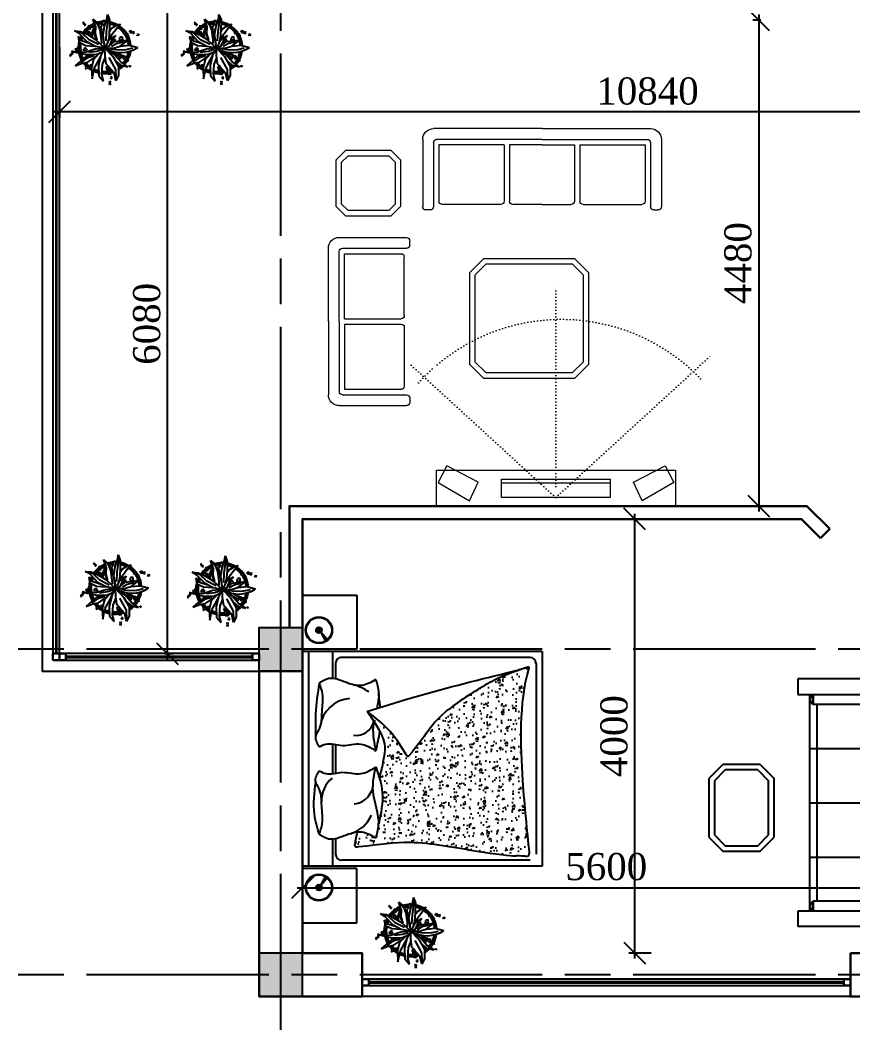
# Model space of a CAD drawing. Header units: inches. Extents: x 2870606 to 3671143, y -733551 to -473558.
# Drawn here: x 3225439 to 3233116, y -521867 to -512623 of the extents above; entities that cross this region are included whole.
import ezdxf

# ---------------------------------------------------------------- set-up
doc = ezdxf.new("R2010")
doc.units = ezdxf.units.IN
doc.header["$MEASUREMENT"] = 0
doc.linetypes.add('ACAD_ISO07W100', pattern=[3, 0, -3])
doc.linetypes.add('ACAD_ISO08W100', pattern=[36, 24, -3, 6, -3])
for name, color, linetype in [('100_FURNITURE', 25, 'Continuous'), ('A_Windows', 160, 'Continuous'), ('Trees', 92, 'Continuous'), ('МЕБЕЛИРОВКА', 7, 'Continuous')]:
    doc.layers.add(name, color=color, linetype=linetype)
doc.layers.add('_0', color=7, linetype='Continuous', lineweight=25)
doc.layers.add('Cashpo', color=25, linetype='Continuous', lineweight=25)
doc.styles.add('J~stule', font='dutch.ttf')
doc.dimstyles.new('J~style', dxfattribs={"dimscale": 100, "dimtxt": 2.5, "dimasz": 2, "dimexe": 0.55, "dimexo": 0.725, "dimtad": 1, "dimdec": 0, "dimdsep": 46, "dimtxsty": 'J~stule', "dimblk": 'OBLIQUE', "dimcen": 2, "dimdle": 0.5, "dimadec": 0, "dimazin": 0, "dimtfac": 1, "dimtdec": 0, "dimtmove": 0, "dimatfit": 3, "dimfxl": 1, "dimarcsym": 0})

# ---------------------------------------------------------------- blocks, each defined once
blk = doc.blocks.new('_Oblique')
at = {"color": 0, "linetype": 'ByBlock', "lineweight": -2}
blk.add_line((-0.5, -0.5), (0.5, 0.5), dxfattribs=at)
blk = doc.blocks.new('*D382')
at = {"color": 0, "lineweight": -2, "transparency": 16777216}
for p, q in [((3231104.4, -521273.1), (3231104.4, -517173.1)), ((3231257.5, -517223.1), (3231049.4, -517223.1)), ((3231257.5, -521223.1), (3231049.4, -521223.1))]:
    blk.add_line(p, q, dxfattribs=at)
at = {"layer": 'Defpoints', "color": 0, "lineweight": 35, "transparency": 16777216}
for p in [(3231104.4, -517223.1), (3231330, -517223.1), (3231330, -521223.1)]:
    blk.add_point(p, dxfattribs=at)
at = {"color": 0, "lineweight": -2, "transparency": 16777216, "xscale": 200, "yscale": 200, "zscale": 200}
for p, rotation in [((3231104.4, -517223.1), 90), ((3231104.4, -521223.1), 270)]:
    blk.add_blockref('_Oblique', p, dxfattribs=dict(at, rotation=rotation))
at = {"color": 0, "transparency": 16777216, "insert": (3230914.4, -519223.1), "char_height": 250, "attachment_point": 5, "rotation": 90, "style": 'J~stule'}
blk.add_mtext('4000', dxfattribs=at)
blk = doc.blocks.new('*D384')
at = {"color": 0, "lineweight": -2, "transparency": 16777216}
for p, q in [((3232268, -512623.1), (3232192.4, -512623.1)), ((3232247.4, -512573.1), (3232247.4, -517153.1)), ((3232268, -517103.1), (3232192.4, -517103.1))]:
    blk.add_line(p, q, dxfattribs=at)
at = {"layer": 'Defpoints', "color": 0, "lineweight": 35, "transparency": 16777216}
for p in [(3232340.5, -512623.1), (3232247.4, -517103.1), (3232340.5, -517103.1)]:
    blk.add_point(p, dxfattribs=at)
at = {"color": 0, "lineweight": -2, "transparency": 16777216, "xscale": 200, "yscale": 200, "zscale": 200}
for p, rotation in [((3232247.4, -512623.1), 90), ((3232247.4, -517103.1), 270)]:
    blk.add_blockref('_Oblique', p, dxfattribs=dict(at, rotation=rotation))
at = {"color": 0, "transparency": 16777216, "insert": (3232057.2, -514863.1), "char_height": 250, "attachment_point": 5, "rotation": 90, "style": 'J~stule'}
blk.add_mtext('4480', dxfattribs=at)
blk = doc.blocks.new('iy6tito6ot76o')
at = {"layer": '100_FURNITURE'}
h = blk.add_hatch(dxfattribs=at)
h.set_pattern_fill('AR-CONC', color=256, angle=180, style=0)
h.set_pattern_definition([(230, (2869573.83, 216895.09), (-182.18467, 15.9391), [19.05, -209.55]), (175, (2869573.83, 216895.1), (35.2428, -191.05664), [15.24, -167.64]), (280.451, (2869558.65, 216896.42), (-146.9425, -175.1167), [16.19, -178.09]), (226.1842, (2869573.83, 216844.3), (-271.079, 42.0423), [28.575, -314.325]), (276.6356, (2869551.24, 216847.8), (-237.4042, -247.4256), [24.285, -267.135]), (171.184, (2869573.83, 216844.3), (-237.4046, -247.4251), [22.86, -251.46]), (201, (2869548.43, 216856.99), (-151.6149, 102.2655), [19.05, -209.55]), (146, (2869548.43, 216857), (-61.802, -184.188), [15.24, -167.64]), (251.4514, (2869535.8, 216865.51), (-213.4165, -81.92286), [16.19, -178.09]), (217.5, (2869573.83, 216895.09), (-3.0886, -84.55504), [0, -165.608, 0, -170.18, 0, -168.275]), (187.5, (2869573.83, 216895.09), (-66.81966, -100.18057), [0, -97.028, 0, -161.798, 0, -64.135]), (147.5, (2869630.474, 216895.09), (-135.590595, 5.72874), [0, -63.5, 0, -198.12, 0, -262.89]), (137.5, (2869655.87, 216895.09), (-148.12918, -25.4265), [0, -82.55, 0, -131.572, 0, -186.69])])
edge = h.paths.add_edge_path()
edge.add_spline(control_points=[(2850367.2, 262864), (2850389.4, 262654.6), (2850440.9, 262169.8), (2850463.6, 261479.6), (2850367.5, 261149.4), (2850389.5, 261156.6), (2850404.1, 261161.5), (2850404.7, 261161.7)], knot_values=[5766.267478, 5766.267478, 5766.267478, 5766.267478, 6326.544882, 7063.125625, 7075.853468, 7104.137891, 7105.215597, 7105.215597, 7105.215597, 7105.215597], degree=3, periodic=0)
edge.add_spline(control_points=[(2850404.7, 261161.7), (2850593, 261224.6), (2850752.5, 261295.9), (2851288, 261646.3), (2851309.4, 261782), (2851491, 261982.6), (2851582.2, 261825.2), (2851682.7, 261708.1), (2851788, 261619.1), (2851869.7, 261557.4), (2851832.7, 261609.1), (2851812.4, 261639), (2851802.7, 261653.8)], knot_values=[7105.215597, 7105.215597, 7105.215597, 7105.215597, 7482.255608, 7822.118426, 8365.070605, 8376.683952, 8384.467459, 8620.875161, 8806.816714, 8824.217175, 8839.174614, 8855.523867, 8855.523867, 8855.523867, 8855.523867], degree=3, periodic=0)
edge.add_arc((2851966.2, 261616.1), 167.9, 526.97885, 526.97996, ccw=False)
edge.add_spline(control_points=[(2851802.7, 261653.8), (2851779, 261690), (2851760.5, 261721.1), (2851746.3, 261748.3)], knot_values=[8855.523867, 8855.523867, 8855.523867, 8855.523867, 8895.532423, 8895.532423, 8895.532423, 8895.532423], degree=3, periodic=0)
edge.add_spline(control_points=[(2851746.3, 261748.3), (2851694.4, 261847.4), (2851703.8, 261964.3), (2851729.9, 262096.9), (2851751.6, 262173.7)], knot_values=[8895.532423, 8895.532423, 8895.532423, 8895.532423, 9041.086843, 9254.378307, 9254.378307, 9254.378307, 9254.378307], degree=3, periodic=0)
edge.add_spline(control_points=[(2851751.6, 262173.7), (2851738.6, 262218.6), (2851707, 262358.1), (2851737.1, 262501.7), (2851757.5, 262598.9)], knot_values=[94.285977, 94.285977, 94.285977, 94.285977, 220.862167, 485.908125, 485.908125, 485.908125, 485.908125], degree=3, periodic=0)
edge.add_spline(control_points=[(2851757.5, 262598.9), (2851757.6, 262603.6), (2851759.9, 262647.6), (2851772.5, 262691.4), (2851783.7, 262730.5)], knot_values=[0, 0, 0, 0, 13.110285, 122.324981, 122.324981, 122.324981, 122.324981], degree=3, periodic=0)
edge.add_spline(control_points=[(2851783.7, 262730.5), (2851825.7, 262706.3), (2851881.3, 262674.3), (2851940.6, 262674.3), (2851955.1, 262675.8)], knot_values=[0, 0, 0, 0, 126.546295, 167.288555, 167.288555, 167.288555, 167.288555], degree=3, periodic=0)
edge.add_spline(control_points=[(2851955.1, 262675.8), (2851965.2, 262710.7), (2851974.6, 262752.8), (2851982.1, 262812.5), (2851747.2, 262790.7), (2851480.4, 262735), (2850869.8, 262853.1), (2850438.8, 262906.9), (2850513.6, 262885.6), (2850371.1, 262898.6), (2850368.3, 262874), (2850367.2, 262864)], knot_values=[3985.05903, 3985.05903, 3985.05903, 3985.05903, 4080.88352, 4095.097586, 4129.948642, 4553.773643, 5047.299708, 5447.379817, 5706.978712, 5742.134282, 5766.267478, 5766.267478, 5766.267478, 5766.267478], degree=3, periodic=0)
for p, q in [((2852460.1, 263509.7), (2851960, 263509.7)), ((2851960, 263509.7), (2851960, 263009.3)), ((2852460.1, 263009.3), (2852460.1, 263509.7)), ((2852225.7, 263094.2), (2852294.2, 263169.5)), ((2852294.2, 263169.5), (2852245.4, 263079.6)), ((2850252.1, 261009.6), (2850252.1, 262989.6)), ((2850252.1, 262989.6), (2852460.1, 262989.6)), ((2851960, 263009.3), (2852460.1, 263009.3)), ((2852184.8, 262741.2), (2852184.8, 262989.6)), ((2852404.7, 261009.6), (2852404.7, 262989.6)), ((2852460.1, 261009.6), (2852460.1, 262989.6)), ((2850362.1, 262934.6), (2852100.3, 262934.6)), ((2850307.1, 261119.6), (2850307.1, 262879.6)), ((2852155.3, 262736.7), (2852155.3, 262879.6)), ((2852155.3, 261867), (2852155.3, 262132.2)), ((2852184.8, 261862.5), (2852184.8, 262136.8)), ((2852155.3, 261119.6), (2852155.3, 261262.6)), ((2852184.8, 261009.6), (2852184.8, 261258.1)), ((2850362.1, 261064.6), (2852100.3, 261064.6)), ((2850252.1, 261009.6), (2852460.1, 261009.6)), ((2851960, 260489.5), (2851960, 260989.9)), ((2851960, 260989.9), (2852460.1, 260989.9)), ((2852460.1, 260989.9), (2852460.1, 260489.5)), ((2852225.7, 260905.1), (2852294.2, 260829.7)), ((2852294.2, 260829.7), (2852245.4, 260919.7)), ((2852460.1, 260489.5), (2851960, 260489.5))]:
    blk.add_line(p, q, dxfattribs=at)
for centre, radius in [((2852308.5, 263185.3), 123.2), ((2852308.5, 263185.3), 117.5), ((2852308.5, 263185.3), 27), ((2852308.5, 263185.3), 21.3), ((2852308.5, 263185.3), 10), ((2852308.5, 260813.9), 123.2), ((2852308.5, 260813.9), 117.5), ((2852308.5, 260813.9), 27), ((2852308.5, 260813.9), 21.3), ((2852308.5, 260813.9), 10)]:
    blk.add_circle(centre, radius, dxfattribs=at)
for centre, radius, start, end in [((2852100.3, 262879.6), 55, 0, 90), ((2852103.3, 262398.3), 303.3, 106.10155, 156.90491), ((2852003.2, 262220.7), 195.6, 95.30374, 182.10826), ((2852009.3, 262387.1), 275.3, 310.1552, 1.89049), ((2851966.2, 261616.1), 167.9, 82.30633, 166.97918), ((2852005.4, 261736.6), 293.4, 274.16106, 352.34383), ((2852098.9, 261736.2), 432.5, 234.77821, 256.11832), ((2850362.1, 261119.6), 55, 180, 270), ((2852100.3, 261119.6), 55, 270, 0)]:
    blk.add_arc(centre, radius, start, end, dxfattribs=at)
for points, knots in [([(2851955.1, 262675.8), (2851965.2, 262710.7), (2851974.6, 262752.8), (2851982.1, 262812.5), (2851747.2, 262790.7), (2851480.4, 262735), (2850869.8, 262853.1), (2850438.8, 262906.9), (2850513.6, 262885.6), (2850371.1, 262898.6), (2850368.3, 262874), (2850367.2, 262864)], [3985.05903, 3985.05903, 3985.05903, 3985.05903, 4080.88352, 4095.097586, 4129.948642, 4553.773643, 5047.299708, 5447.379817, 5706.978712, 5742.134282, 5766.267478, 5766.267478, 5766.267478, 5766.267478]), ([(2850367.2, 262864), (2850389.4, 262654.6), (2850440.9, 262169.8), (2850463.6, 261479.6), (2850367.5, 261149.4), (2850586.3, 261221.6), (2850752, 261295.6), (2851288, 261646.3), (2851309.4, 261782), (2851491, 261982.6), (2851582.2, 261825.2), (2851682.7, 261708.1), (2851788, 261619.1), (2851869.7, 261557.4), (2851691.7, 261806.2), (2851699.7, 261943.5), (2851729.9, 262096.9), (2851751.6, 262173.7)], [5766.267478, 5766.267478, 5766.267478, 5766.267478, 6326.544882, 7063.125625, 7075.853468, 7104.137891, 7482.255608, 7822.118426, 8365.070605, 8376.683952, 8384.467459, 8620.875161, 8806.816714, 8824.217175, 8839.174614, 9041.086843, 9254.378307, 9254.378307, 9254.378307, 9254.378307]), ([(2851802.7, 261653.8), (2851805.7, 261670.6), (2851818.1, 261761.1), (2851799.1, 261851.8), (2851783.7, 261925.7)], [355.798164, 355.798164, 355.798164, 355.798164, 402.016842, 604.685285, 604.685285, 604.685285, 604.685285]), ([(2851783.7, 261268.8), (2851772.5, 261307.9), (2851747.1, 261396.1), (2851763.8, 261485.2), (2851775.5, 261535)], [0, 0, 0, 0, 109.214696, 246.634525, 246.634525, 246.634525, 246.634525])]:
    blk.add_open_spline(points, degree=3, knots=knots, dxfattribs=at)
for points in [[(2851783.7, 262730.5), (2851758.2, 262613), (2851809.2, 262295), (2851783.7, 262073.6)], [(2851783.7, 262730.5), (2851911.9, 262676.2), (2852054.8, 262701.9), (2852220.5, 262739), (2852306.4, 262696.2)], [(2852306.4, 262696.2), (2852277.7, 262599.1), (2852283, 262433.9), (2852306.4, 262275.1), (2852338.8, 262206.9), (2852306.4, 262109.1)], [(2852306.4, 262696.2), (2852349.4, 262508.8), (2852338, 262210.7)], [(2851783.7, 262073.6), (2851724.6, 262309.2), (2851757.5, 262598.9)], [(2852306.4, 262109.1), (2852243.8, 262135.8), (2852092.5, 262123.9), (2851923.3, 262135.8), (2851783.7, 262073.6)], [(2852306.4, 261890.1), (2852243.8, 261863.4), (2852092.5, 261875.3), (2851923.3, 261863.4), (2851783.7, 261925.7)], [(2852306.4, 261303.1), (2852277.7, 261400.1), (2852283, 261565.3), (2852306.4, 261724.1), (2852338.8, 261792.3), (2852306.4, 261890.1)], [(2852306.4, 261303.1), (2852339.4, 261585.8), (2852339.7, 261806.8)], [(2851866.6, 261563), (2851468.8, 261440.2), (2850580, 261206.6), (2850378.6, 261155)], [(2851783.7, 261268.8), (2851911.9, 261323), (2852054.8, 261297.3), (2852220.5, 261260.2), (2852306.4, 261303.1)]]:
    blk.add_spline(points, degree=3, dxfattribs=at)
for points in [[(2851783.7, 261925.7), (2851769.1, 261866.7), (2851754.6, 261807.7), (2851746.3, 261748.3)], [(2851743.8, 261525.2), (2851747.4, 261482), (2851752.5, 261438.7), (2851757.7, 261395.4)]]:
    blk.add_open_spline(points, degree=3, dxfattribs=at)
blk = doc.blocks.new('TJT6YIOK56IKJ6')
for p, q in [((2821864.4, 172822.9), (2821722.8, 172822.9)), ((2821722.8, 171936.4), (2821722.8, 172822.9)), ((2821864.4, 172100.5), (2821864.4, 172822.9)), ((2823864.1, 172822.9), (2823864.1, 172100.5)), ((2824005.7, 172822.9), (2823864.1, 172822.9)), ((2824005.7, 171936.4), (2824005.7, 172822.9)), ((2822837.5, 172716.3), (2821864.4, 172716.3)), ((2821957.7, 172682.9), (2821864.4, 172682.9)), ((2821864.4, 172682.9), (2821957.7, 172682.9)), ((2821957.7, 172240.5), (2821957.7, 172682.9)), ((2822364.2, 172716.3), (2822364.2, 172100.5)), ((2823864.1, 172716.3), (2822837.5, 172716.3)), ((2822864.2, 172716.3), (2822864.2, 172100.5)), ((2823364.2, 172716.3), (2823364.2, 172100.5)), ((2823864.1, 172682.9), (2823770.8, 172682.9)), ((2823770.8, 172682.9), (2823864.1, 172682.9)), ((2823770.8, 172240.5), (2823770.8, 172682.9)), ((2823864.1, 172716.3), (2823864.1, 172147.2)), ((2821957.7, 172644.9), (2823770.8, 172644.9)), ((2821864.4, 172240.5), (2821957.7, 172240.5)), ((2823864.1, 172240.5), (2823770.8, 172240.5)), ((2821864.4, 172147.2), (2823864.1, 172147.2)), ((2821864.4, 172147.2), (2823864.1, 172147.2)), ((2823864.1, 172100.5), (2821864.4, 172100.5)), ((2821722.8, 171936.4), (2824005.7, 171936.4))]:
    blk.add_line(p, q)
for centre, start, end in [((2821911, 172651.7), 33.82224, 146.17776), ((2823817.5, 172651.7), 33.82224, 146.17776), ((2821911, 172271.8), 213.82224, 326.17776), ((2823817.5, 172271.8), 213.82224, 326.17776)]:
    blk.add_arc(centre, 56.2, start, end)
blk = doc.blocks.new('RIK6IR')
at = {"layer": '100_FURNITURE'}
for p, q in [((2806978, 163564.3), (2806848.7, 163435.1)), ((2807519.4, 163564.3), (2806978, 163564.3)), ((2807648.7, 163435.1), (2807519.4, 163564.3)), ((2806848.7, 163435.1), (2806848.7, 163093.6)), ((2806998.7, 163514.3), (2806898.7, 163414.3)), ((2807498.7, 163514.3), (2806998.7, 163514.3)), ((2807598.7, 163414.3), (2807498.7, 163514.3)), ((2807648.7, 163093.6), (2807648.7, 163435.1)), ((2806898.7, 163414.3), (2806898.7, 163114.3)), ((2807598.7, 163114.3), (2807598.7, 163414.3)), ((2806848.7, 163093.6), (2806978, 162964.3)), ((2806898.7, 163114.3), (2806998.7, 163014.3)), ((2807598.7, 163114.3), (2807498.7, 163014.3)), ((2807648.7, 163093.6), (2807519.4, 162964.3)), ((2806998.7, 163014.3), (2807498.7, 163014.3)), ((2806978, 162964.3), (2807519.4, 162964.3))]:
    blk.add_line(p, q, dxfattribs=at)
blk = doc.blocks.new('FSDFTV')
at = {"color": 33, "linetype": 'ACAD_ISO07W100', "lineweight": 13, "ltscale": 10}
for p, q in [((1.6, 179.4), (1.6, 2037.1)), ((1.6, 79.4), (-1439.6, 1399.3)), ((1.6, 79.4), (1375.6, 1337.7))]:
    blk.add_line(p, q, dxfattribs=at)
at = {"color": 33, "linetype": 'ByBlock', "lineweight": 13}
for points in [[(-1085.6, 218.9), (-795.9, 47.8), (-716, 221.1), (-1005.7, 372.1)], [(1085.6, 218.9), (795.9, 47.8), (716, 221.1), (1005.7, 372.1)], [(-1101.5, 0), (1101.5, 0), (1101.5, 331.1), (-1101.5, 331.1)], [(-499.9, 79.4), (503.1, 79.4), (503.1, 246.9), (-499.9, 246.9)], [(-499.9, 210.5), (503.1, 210.5), (503.1, 246.9), (-499.9, 246.9)]]:
    blk.add_lwpolyline(points, close=True, dxfattribs=at)
at = {"color": 33, "linetype": 'ACAD_ISO07W100', "lineweight": 13, "ltscale": 10}
blk.add_arc((-50.8, -53.7), 1775.8, 42.07482, 137.92518, dxfattribs=at)
blk = doc.blocks.new('ydyyd')
at = {"layer": 'МЕБЕЛИРОВКА', "lineweight": 13}
for p, q in [((730582.4, 154995), (730582.4, 155035)), ((731232.4, 155065), (730612.4, 155065)), ((731202.4, 154965), (730612.4, 154965)), ((731232.4, 153965), (731232.4, 154935)), ((731332.4, 153965), (731332.4, 154965)), ((730632.4, 154345), (730632.4, 154885)), ((731182.4, 154915), (730662.4, 154915)), ((731182.4, 154315), (731182.4, 154915)), ((729032.4, 154266.6), (729161.7, 154395.9)), ((729161.7, 154395.9), (730003.1, 154395.9)), ((730003.1, 154395.9), (730132.4, 154266.6)), ((729082.4, 154245.9), (729182.4, 154345.9)), ((729182.4, 154345.9), (729982.4, 154345.9)), ((729982.4, 154345.9), (730082.4, 154245.9)), ((731182.4, 154315), (730662.4, 154315)), ((729032.4, 153425.2), (729032.4, 154266.6)), ((729082.4, 153445.9), (729082.4, 154245.9)), ((730082.4, 154245.9), (730082.4, 153445.9)), ((730132.4, 154266.6), (730132.4, 153425.2)), ((730632.4, 153965), (730632.4, 154235)), ((731182.4, 154265), (730662.4, 154265)), ((731182.4, 153965), (731182.4, 154265)), ((730632.4, 153965), (730632.4, 153695)), ((731182.4, 153965), (731182.4, 153665)), ((731232.4, 153965), (731232.4, 152995)), ((731332.4, 153965), (731332.4, 152965)), ((731182.4, 153665), (730662.4, 153665)), ((730632.4, 153585), (730632.4, 153045)), ((731182.4, 153615), (730662.4, 153615)), ((731182.4, 153615), (731182.4, 153015)), ((729182.4, 153345.9), (729082.4, 153445.9)), ((729982.4, 153345.9), (730082.4, 153445.9)), ((729161.7, 153295.9), (729032.4, 153425.2)), ((730003.1, 153295.9), (730132.4, 153425.2)), ((730003.1, 153295.9), (729161.7, 153295.9)), ((729982.4, 153345.9), (729182.4, 153345.9)), ((731182.4, 153015), (730662.4, 153015)), ((730582.4, 152935), (730582.4, 152895)), ((731202.4, 152965), (730612.4, 152965)), ((731232.4, 152865), (730612.4, 152865)), ((728778.9, 152095.9), (728778.9, 152715.9)), ((728848.9, 152745.9), (728808.9, 152745.9)), ((728878.9, 152125.9), (728878.9, 152715.9)), ((730228.9, 152125.9), (730228.9, 152715.9)), ((730258.9, 152745.9), (730298.9, 152745.9)), ((730328.9, 152095.9), (730328.9, 152715.9)), ((728928.9, 152145.9), (728928.9, 152665.9)), ((729498.9, 152695.9), (728958.9, 152695.9)), ((729528.9, 152145.9), (729528.9, 152665.9)), ((729578.9, 152145.9), (729578.9, 152665.9)), ((729608.9, 152695.9), (730148.9, 152695.9)), ((730178.9, 152145.9), (730178.9, 152665.9)), ((730618.2, 152665), (730528.9, 152575.7)), ((730638.9, 152615), (730578.9, 152555)), ((730618.2, 152665), (731039.6, 152665)), ((730638.9, 152615), (731018.9, 152615)), ((731018.9, 152615), (731078.9, 152555)), ((731039.6, 152665), (731128.9, 152575.7)), ((730528.9, 152154.3), (730528.9, 152575.7)), ((730578.9, 152175), (730578.9, 152555)), ((731078.9, 152555), (731078.9, 152175)), ((731128.9, 152575.7), (731128.9, 152154.3)), ((730528.9, 152154.3), (730618.2, 152065)), ((730578.9, 152175), (730638.9, 152115)), ((731018.9, 152115), (731078.9, 152175)), ((731039.6, 152065), (731128.9, 152154.3)), ((729553.9, 152095.9), (728908.9, 152095.9)), ((729528.9, 152145.9), (728928.9, 152145.9)), ((729553.9, 152095.9), (730198.9, 152095.9)), ((729578.9, 152145.9), (730178.9, 152145.9)), ((731039.6, 152065), (730618.2, 152065)), ((731018.9, 152115), (730638.9, 152115)), ((729553.9, 151995.9), (728878.9, 151995.9)), ((729553.9, 151995.9), (730228.9, 151995.9))]:
    blk.add_line(p, q, dxfattribs=at)
for centre, radius, start, end in [((730612.4, 155035), 30, 90, 180), ((731232.4, 154965), 100, 0, 90), ((730612.4, 154995), 30, 180, 270), ((731202.4, 154935), 30, 0, 90), ((730662.4, 154885), 30, 90, 180), ((730662.4, 154345), 30, 180, 270), ((730662.4, 154235), 30, 90, 180), ((730662.4, 153695), 30, 180, 270), ((730662.4, 153585), 30, 90, 180), ((730662.4, 153045), 30, 180, 270), ((731202.4, 152995), 30, 270, 0), ((730612.4, 152935), 30, 90, 180), ((730612.4, 152895), 30, 180, 270), ((731232.4, 152965), 100, 270, 0), ((728808.9, 152715.9), 30, 90, 180), ((728848.9, 152715.9), 30, 0, 90), ((730258.9, 152715.9), 30, 90, 180), ((730298.9, 152715.9), 30, 0, 90), ((728958.9, 152665.9), 30, 90, 180), ((729498.9, 152665.9), 30, 0, 90), ((729608.9, 152665.9), 30, 90, 180), ((730148.9, 152665.9), 30, 0, 90), ((728878.9, 152095.9), 100, 180, 270), ((728908.9, 152125.9), 30, 180, 270), ((730198.9, 152125.9), 30, 270, 0), ((730228.9, 152095.9), 100, 270, 0)]:
    blk.add_arc(centre, radius, start, end, dxfattribs=at)
blk = doc.blocks.new('cvetok')
at = {"layer": 'Cashpo', "lineweight": 30, "ltscale": 0.1}
for centre, major_axis, start_param, end_param in [((94658.2, 171878), (169.7, -169.7), 2.400873, 2.651128), ((94658.2, 171878), (169.7, -169.7), 3.024703, 3.316562), ((94658.2, 171878), (-158, -158), 4.624923, 4.873501), ((94658.2, 171878), (169.7, -169.7), 2.755823, 2.987251), ((94658.2, 171878), (-158, -158), 4.327905, 4.569763), ((94658.2, 171878), (-158, -158), 4.034231, 4.174743), ((94658.2, 171878), (-158, -158), 3.449429, 3.724418), ((94658.2, 171878), (-169.7, -169.7), 3.409984, 3.737026), ((94658.2, 171878), (-158, -158), 3.03563, 3.35015), ((94658.2, 171878), (-169.7, -169.7), 3.019498, 3.341375), ((94658.2, 171878), (169.7, -169.7), 3.458664, 3.61719), ((94658.2, 171878), (158, -158), 3.482746, 3.649771), ((94658.2, 171878), (-158, -158), 2.449339, 2.938254), ((94658.2, 171878), (-169.7, -169.7), 2.966211, 2.998209), ((94658.2, 171878), (-169.7, -169.7), 2.892081, 2.958014), ((94658.2, 171878), (-169.7, -169.7), 2.431898, 2.830481), ((94658.2, 171878), (169.7, -169.7), 3.717694, 3.950919), ((94658.2, 171878), (169.7, -169.7), 4.008914, 4.104644), ((94658.8, 171883.4), (158, -158), 3.767296, 4.146619), ((94658.2, 171878), (169.7, -169.7), 0.291978, 0.654909), ((94658.2, 171878), (169.7, -169.7), 4.142062, 4.429809), ((94658.2, 171878), (-158, -158), 5.746791, 5.985086), ((94658.2, 171878), (158, -158), 0.066528, 0.61373), ((94658.2, 171878), (169.7, -169.7), 4.559068, 4.718123), ((94658.2, 171878), (-158, -158), 6.166573, 6.379453), ((94658.2, 171878), (169.7, -169.7), 4.823255, 4.978325), ((94658.2, 171878), (169.7, -169.7), -1.220089, -1.010216), ((94658.2, 171878), (158, -158), -1.237744, -1.029908), ((94658.2, 171878), (158, -158), -0.889995, -0.67916), ((94658.2, 171878), (158, -158), -0.609448, -0.475122), ((94658.2, 171878), (-158, -158), 1.402226, 1.533974), ((94658.2, 171878), (-169.7, -169.7), 1.354065, 1.580489), ((94658.2, 171878), (169.7, -169.7), 0.075749, 0.183167), ((94658.2, 171878), (169.7, -169.7), -0.886086, -0.617507), ((94658.2, 171878), (169.7, -169.7), -0.592307, -0.44413)]:
    blk.add_ellipse(centre, major_axis=major_axis, ratio=1, start_param=start_param, end_param=end_param, dxfattribs=at)
at = {"layer": 'Trees', "ltscale": 10}
for p, q in [((94576.6, 172067.8), (94550.9, 172140.3)), ((94550.9, 172140.3), (94595.9, 172088.3)), ((94550.9, 172140.3), (94605.4, 172092.8)), ((94652.2, 172132.1), (94645.9, 172113.2)), ((94656.1, 172113.7), (94652.2, 172132.1)), ((94657.1, 172074.1), (94682.8, 172148.2)), ((94682.8, 172148.2), (94684.4, 172182.8)), ((94684.4, 172182.8), (94703.7, 172132.4)), ((94687.7, 172110.4), (94692.5, 172145)), ((94703.7, 172132.4), (94702.1, 172039.5)), ((94380.3, 172031.6), (94436.6, 172026.9)), ((94422.2, 172009.5), (94380.3, 172031.6)), ((94436.6, 172026.9), (94502.6, 171996.9)), ((94457.1, 172108.4), (94460.5, 172102.3)), ((94462.8, 172105), (94457.1, 172108.4)), ((94460.5, 172102.3), (94457.1, 172100.2)), ((94457.1, 172100.2), (94461.2, 172100)), ((94461.2, 172100), (94459.1, 172095.8)), ((94459.1, 172095.8), (94467.7, 172097)), ((94464.4, 172108), (94462.8, 172105)), ((94465.2, 172104.6), (94464.4, 172108)), ((94469.1, 172107.4), (94465.2, 172104.6)), ((94468.4, 172098.1), (94469.1, 172107.4)), ((94470.5, 172095.2), (94474, 172089.1)), ((94476.3, 172091.8), (94470.5, 172095.2)), ((94474, 172089.1), (94470.6, 172087)), ((94470.6, 172087), (94474.7, 172086.8)), ((94474.7, 172086.8), (94472.6, 172082.6)), ((94472.6, 172082.6), (94481.2, 172083.8)), ((94477.9, 172094.8), (94476.3, 172091.8)), ((94478.6, 172091.4), (94477.9, 172094.8)), ((94482.5, 172094.2), (94478.6, 172091.4)), ((94481.9, 172084.9), (94482.5, 172094.2)), ((94503.6, 172073.8), (94509.6, 172073.6)), ((94510.8, 172064.5), (94503.6, 172073.8)), ((94508.1, 172077.6), (94511.8, 172075.7)), ((94509.6, 172073.6), (94508.1, 172077.6)), ((94508.9, 172020.7), (94510.5, 172027.2)), ((94510.2, 172057.4), (94515.3, 172047.8)), ((94516.1, 172056.7), (94510.2, 172057.4)), ((94510.5, 172027.2), (94512.9, 172020.8)), ((94511.8, 172075.7), (94515.4, 172083.2)), ((94522.1, 172068.7), (94512.4, 172063.8)), ((94512.9, 172020.8), (94518.4, 172026.3)), ((94514.5, 172061.6), (94516.1, 172056.7)), ((94518.4, 172058.5), (94514.5, 172061.6)), ((94515.4, 172083.2), (94516.1, 172074.4)), ((94516.1, 172074.4), (94521.1, 172074.6)), ((94521.1, 172074.6), (94517, 172071.6)), ((94517, 172071.6), (94522.1, 172068.7)), ((94517, 172047.4), (94528.2, 172050.8)), ((94524.1, 172065.3), (94518.4, 172058.5)), ((94518.4, 172026.3), (94521.1, 172012.1)), ((94522.7, 172057.1), (94524.1, 172065.3)), ((94526.8, 172056.5), (94522.7, 172057.1)), ((94523.2, 172054.1), (94526.8, 172056.5)), ((94528.2, 172050.8), (94523.2, 172054.1)), ((94563.8, 172082.1), (94541.6, 172009.7)), ((94561.7, 172007.6), (94563.8, 172082.1)), ((94573.4, 172006.4), (94576.6, 172067.8)), ((94595.9, 172088.3), (94615.2, 172039.5)), ((94614.5, 172089.4), (94596.9, 172096)), ((94596.9, 172096), (94609.6, 172080.6)), ((94609.6, 172080.6), (94601.1, 172073.2)), ((94601.1, 172073.2), (94612.6, 172074.7)), ((94612.6, 172074.7), (94608.7, 172062)), ((94608.7, 172062), (94632.1, 172069.4)), ((94617.5, 172098.4), (94614.5, 172089.4)), ((94615.2, 172039.5), (94626.5, 171949.7)), ((94621.3, 172089.4), (94617.5, 172098.4)), ((94619.3, 172065.3), (94632.9, 172033.2)), ((94630.7, 172099.1), (94621.3, 172089.4)), ((94642.5, 172107.5), (94629.7, 172104)), ((94629.7, 172104), (94648.4, 172088.1)), ((94633.5, 172072.9), (94630.7, 172099.1)), ((94632.9, 172033.2), (94655.6, 171909.8)), ((94635.2, 172116.4), (94642.5, 172107.5)), ((94645.9, 172113.2), (94635.2, 172116.4)), ((94644.2, 171992.2), (94657.1, 172074.1)), ((94652.1, 172088.8), (94666, 172099.7)), ((94665.2, 172115.9), (94656.1, 172113.7)), ((94659.6, 172107.9), (94665.2, 172115.9)), ((94668.2, 172106.1), (94659.6, 172107.9)), ((94676.4, 172023.7), (94687.7, 172110.4)), ((94702.1, 172039.5), (94695.7, 171960.7)), ((94698.9, 172022.1), (94723.1, 172055.2)), ((94723.1, 172055.2), (94777.8, 172086.7)), ((94772.9, 172056.8), (94723.1, 171990.6)), ((94803.5, 172093), (94772.9, 172056.8)), ((94777.8, 172086.7), (94803.5, 172093)), ((94842.9, 172019.8), (94851.5, 172031.4)), ((94851.5, 172031.4), (94849.8, 172016.2)), ((94886.7, 172032), (94888.8, 172018)), ((94893.6, 172028.7), (94886.7, 172032)), ((94893.7, 172035.3), (94893.6, 172028.7)), ((94897.2, 172029.9), (94893.7, 172035.3)), ((94907.1, 172035.7), (94897.2, 172029.9)), ((94901.8, 172026.3), (94907.1, 172035.7)), ((94906.6, 172023.8), (94901.8, 172026.3)), ((94917.4, 172025.4), (94921.2, 172021.4)), ((94917.6, 172019.7), (94917.4, 172025.4)), ((94921.2, 172021.4), (94928.8, 172029.1)), ((94928.8, 172029.1), (94925.9, 172018)), ((94414.1, 171978), (94423.8, 171926)), ((94435, 171941.8), (94414.1, 171978)), ((94454.3, 172008), (94422.2, 172022.1)), ((94499.4, 171927.6), (94422.2, 172009.5)), ((94529.3, 171911.7), (94435, 171941.8)), ((94515.5, 171949.7), (94454.3, 172008)), ((94497.4, 172023.1), (94508.9, 172020.7)), ((94505.7, 172015.7), (94497.4, 172023.1)), ((94501.9, 172011.6), (94505.7, 172015.7)), ((94507.6, 172012.1), (94501.9, 172011.6)), ((94502.6, 171996.9), (94575, 171952.8)), ((94505.1, 172004.5), (94507.6, 172012.1)), ((94519.6, 172010.3), (94505.1, 172004.5)), ((94602.4, 171905.5), (94515.5, 171949.7)), ((94518.2, 172006.2), (94529.8, 172003.9)), ((94526.5, 171998.8), (94518.2, 172006.2)), ((94522.7, 171994.8), (94526.5, 171998.8)), ((94528.4, 171995.3), (94522.7, 171994.8)), ((94526, 171987.7), (94528.4, 171995.3)), ((94540.5, 171993.5), (94526, 171987.7)), ((94529.8, 172003.9), (94531.3, 172010.3)), ((94531.3, 172010.3), (94533.7, 172004)), ((94533.7, 172004), (94539.3, 172009.5)), ((94539.3, 172009.5), (94541.9, 171995.2)), ((94541.6, 172009.7), (94544.8, 171976.5)), ((94587.1, 171955.6), (94561.7, 172007.6)), ((94589.5, 171946.5), (94573.4, 172006.4)), ((94575, 171952.8), (94660.8, 171872.8)), ((94626.5, 171949.7), (94628.1, 171913.4)), ((94660.8, 171872.8), (94644.2, 171992.2)), ((94671.6, 171938.6), (94676.4, 172023.7)), ((94695.7, 171960.7), (94682.8, 171915)), ((94723.1, 171990.6), (94687.7, 171932.1)), ((94694.9, 171947.1), (94706.5, 171952.7)), ((94722.4, 171939.3), (94698.1, 171886.5)), ((94706.5, 171952.7), (94761.5, 171989)), ((94761.5, 171989), (94722.4, 171939.3)), ((94731.1, 171945.5), (94728.6, 171919.2)), ((94757.5, 171951.2), (94733.1, 171948.6)), ((94750.4, 171932.3), (94871.1, 171946.5)), ((94751.2, 171939.6), (94757.5, 171951.2)), ((94762.7, 171938.7), (94751.2, 171939.6)), ((94753, 171933.1), (94762.7, 171938.7)), ((94754, 171931.3), (94753, 171933.1)), ((94796.5, 171971), (94794.1, 171944.7)), ((94794.1, 171944.7), (94805.2, 171952.4)), ((94871.1, 171946.5), (94798.4, 171890.3)), ((94823, 171976.7), (94798.6, 171974.1)), ((94805.2, 171952.4), (94807.1, 171942.8)), ((94807.1, 171942.8), (94811.8, 171951)), ((94811.8, 171951), (94827.8, 171941.1)), ((94816.7, 171965.1), (94823, 171976.7)), ((94828.2, 171964.2), (94816.7, 171965.1)), ((94818.5, 171958.7), (94828.2, 171964.2)), ((94827.8, 171941.1), (94818.5, 171958.7)), ((94828.4, 172019.2), (94838.5, 172016.9)), ((94837.7, 172001.1), (94828.4, 172019.2)), ((94837.2, 172024.3), (94842.9, 172019.8)), ((94838.5, 172016.9), (94837.2, 172024.3)), ((94858.2, 172004.6), (94840, 171999.5)), ((94849.8, 172016.2), (94858.3, 172015)), ((94858.3, 172015), (94850.4, 172011.1)), ((94850.4, 172011.1), (94858.2, 172004.6)), ((94858.6, 171996), (94862.1, 171981.1)), ((94872, 172004), (94859.2, 171998.1)), ((94862.1, 171981.1), (94866.8, 171987.4)), ((94866.8, 171987.4), (94869.6, 171982.5)), ((94869.6, 171982.5), (94870.7, 171987.8)), ((94870.7, 171996.4), (94872, 172004)), ((94877.2, 171998.1), (94870.7, 171996.4)), ((94870.7, 171987.8), (94881.2, 171985.4)), ((94872.9, 171993.2), (94877.2, 171998.1)), ((94881.2, 171985.4), (94872.9, 171993.2)), ((94890.7, 172016.9), (94905.9, 172016.2)), ((94901.2, 172022.4), (94906.6, 172023.8)), ((94905.9, 172016.2), (94901.2, 172022.4)), ((94910.4, 172022.5), (94917.6, 172019.7)), ((94915.3, 172008.1), (94910.4, 172022.5)), ((94930.9, 172008.5), (94916.9, 172006.7)), ((94932.1, 172016.2), (94925.8, 172014.2)), ((94925.8, 172014.2), (94930.9, 172008.5)), ((94925.9, 172018), (94932.1, 172016.2)), ((94962.8, 171985.5), (94957.5, 171995.6)), ((94958.2, 171997.2), (94967.6, 172004.9)), ((94965.6, 171990.9), (94962.8, 171985.5)), ((94968.9, 171986.8), (94965.6, 171990.9)), ((94967.6, 172004.9), (94967.6, 171998.6)), ((94967.6, 171998.6), (94971.7, 172000.3)), ((94977.7, 171992.9), (94968.6, 171991.9)), ((94968.6, 171991.9), (94968.9, 171986.8)), ((94971.7, 172000.3), (94969.8, 171996.4)), ((94969.8, 171996.4), (94977.7, 171992.9)), ((94353.6, 171843.5), (94359.9, 171837.4)), ((94361.7, 171841.5), (94353.6, 171843.5)), ((94362.6, 171845.6), (94361.7, 171841.5)), ((94364.7, 171841.9), (94362.6, 171845.6)), ((94368.3, 171846.6), (94364.7, 171841.9)), ((94370.9, 171835.2), (94368.3, 171846.6)), ((94383.6, 171864.1), (94390, 171858)), ((94391.7, 171862.1), (94383.6, 171864.1)), ((94390, 171858), (94386.6, 171854.3)), ((94386.6, 171854.3), (94391.6, 171855.5)), ((94391.6, 171855.5), (94390.6, 171849.7)), ((94390.6, 171849.7), (94400.5, 171854.1)), ((94392.6, 171866.2), (94391.7, 171862.1)), ((94394.7, 171862.4), (94392.6, 171866.2)), ((94398.4, 171867.2), (94394.7, 171862.4)), ((94400.9, 171855.7), (94398.4, 171867.2)), ((94399.9, 171843.9), (94404.8, 171845.4)), ((94404.7, 171842.4), (94399.9, 171843.9)), ((94400.9, 171849.8), (94411.7, 171851.1)), ((94404.8, 171845.4), (94400.9, 171849.8)), ((94402.4, 171833.9), (94404.7, 171842.4)), ((94403.4, 171876.1), (94410.6, 171866.8)), ((94413.7, 171871.9), (94403.4, 171876.1)), ((94410.6, 171866.8), (94405.5, 171862.5)), ((94405.5, 171862.5), (94412.3, 171863.2)), ((94412.3, 171863.2), (94409.8, 171855.7)), ((94409.8, 171855.7), (94423.7, 171859.7)), ((94416.6, 171838.8), (94411, 171841)), ((94411, 171841), (94411.1, 171836.7)), ((94413, 171849.9), (94416.6, 171838.8)), ((94415.6, 171877.1), (94413.7, 171871.9)), ((94417.7, 171871.7), (94415.6, 171877.1)), ((94423.4, 171877.3), (94417.7, 171871.7)), ((94424.6, 171861.7), (94423.4, 171877.3)), ((94423.8, 171926), (94484.9, 171896.1)), ((94468.9, 171848.7), (94464.8, 171867.1)), ((94466.6, 171869.4), (94485.2, 171877.6)), ((94475.9, 171856.1), (94468.9, 171848.7)), ((94479.3, 171847.9), (94475.9, 171856.1)), ((94570.2, 171863), (94478.5, 171833.1)), ((94481, 171856.4), (94479.3, 171847.9)), ((94496.1, 171853.8), (94481, 171856.4)), ((94485.2, 171877.6), (94482.3, 171867.6)), ((94482.3, 171867.6), (94489.8, 171868.5)), ((94484.9, 171896.1), (94569.5, 171890.3)), ((94489.8, 171868.5), (94485, 171863.1)), ((94485, 171863.1), (94496.1, 171853.8)), ((94573.4, 171888.2), (94499.4, 171927.6)), ((94586.3, 171842.5), (94512.3, 171831.5)), ((94660.8, 171872.8), (94570.2, 171863)), ((94660.8, 171872.8), (94573.4, 171888.2)), ((94637.8, 171858.3), (94586.3, 171842.5)), ((94607.2, 171766.9), (94660.8, 171872.8)), ((94637.8, 171839.4), (94660.8, 171872.8)), ((94682.8, 171915), (94660.8, 171872.8)), ((94661.9, 171803.1), (94660.8, 171872.8)), ((94660.8, 171872.8), (94739.2, 171872.8)), ((94660.8, 171872.8), (94734.3, 171795.3)), ((94670, 171867.7), (94750.4, 171932.3)), ((94749.8, 171811), (94697, 171846.2)), ((94697.7, 171845.7), (94787.9, 171797.5)), ((94713.4, 171864.6), (94785.8, 171856.7)), ((94723.1, 171889.8), (94766.5, 171915)), ((94728.6, 171919.2), (94739.8, 171926.9)), ((94739.2, 171872.8), (94801.9, 171891.4)), ((94739.8, 171926.9), (94740.4, 171923.8)), ((94766.5, 171915), (94834.1, 171930.7)), ((94785.8, 171856.7), (94856.6, 171859.8)), ((94801.9, 171891.4), (94885.6, 171899.2)), ((94856.6, 171859.8), (94917.8, 171874)), ((94885.6, 171899.2), (94964.4, 171878.8)), ((94339.8, 171805.6), (94336, 171800.1)), ((94336, 171800.1), (94342.4, 171803.2)), ((94340.4, 171808), (94337, 171807.4)), ((94337, 171807.4), (94339.8, 171805.6)), ((94337.8, 171812), (94340.4, 171808)), ((94347.1, 171810.8), (94337.8, 171812)), ((94342.4, 171803.2), (94344.2, 171799.6)), ((94344.2, 171799.6), (94344.7, 171803.7)), ((94344.7, 171803.7), (94348.8, 171801.3)), ((94348.8, 171801.3), (94348.2, 171810)), ((94353.9, 171818.2), (94350.1, 171812.6)), ((94350.1, 171812.6), (94356.5, 171815.7)), ((94354.5, 171820.5), (94351, 171820)), ((94351, 171820), (94353.9, 171818.2)), ((94351.9, 171824.5), (94354.5, 171820.5)), ((94361.2, 171823.3), (94351.9, 171824.5)), ((94356.5, 171815.7), (94358.3, 171812.2)), ((94359.9, 171837.4), (94356.6, 171833.7)), ((94356.6, 171833.7), (94361.6, 171834.9)), ((94358.3, 171812.2), (94358.8, 171816.2)), ((94358.8, 171816.2), (94362.8, 171813.8)), ((94361.6, 171834.9), (94360.5, 171829.1)), ((94360.5, 171829.1), (94370.4, 171833.6)), ((94362.8, 171813.8), (94362.3, 171822.5)), ((94372.3, 171837.8), (94475.3, 171815.7)), ((94478.5, 171833.1), (94372.3, 171837.8)), ((94481.7, 171792.1), (94388.4, 171708.6)), ((94408.3, 171839.8), (94402.4, 171833.9)), ((94411.1, 171836.7), (94408.3, 171839.8)), ((94494.6, 171779.5), (94439.9, 171740.1)), ((94475.3, 171815.7), (94579.8, 171812.6)), ((94552.5, 171812.6), (94481.7, 171792.1)), ((94562.1, 171800), (94494.6, 171779.5)), ((94504.2, 171743.3), (94589.8, 171802.1)), ((94557.3, 171768.5), (94538, 171691.3)), ((94612, 171825.2), (94557.3, 171768.5)), ((94562.1, 171685), (94607.2, 171766.9)), ((94579.8, 171812.6), (94637.8, 171839.4)), ((94624.9, 171804.7), (94602.4, 171711.7)), ((94639.4, 171721.2), (94664.4, 171783.2)), ((94671.6, 171725.9), (94661.9, 171803.1)), ((94761.7, 171673.9), (94700.5, 171785.8)), ((94734.3, 171795.3), (94787.4, 171703.9)), ((94810.1, 171741.6), (94749.8, 171811)), ((94793.2, 171813), (94754.7, 171836.1)), ((94757.6, 171755.1), (94803.7, 171715.8)), ((94787.9, 171797.5), (94850.2, 171793.4)), ((94788.7, 171778.9), (94793.4, 171793.8)), ((94801.9, 171769.7), (94789.2, 171776.7)), ((94850.2, 171793.4), (94793.2, 171813)), ((94793.4, 171793.8), (94797.7, 171787.1)), ((94797.7, 171787.1), (94800.9, 171791.9)), ((94800.9, 171791.9), (94801.6, 171786.3)), ((94801.1, 171777.5), (94801.9, 171769.7)), ((94807.6, 171775.4), (94801.1, 171777.5)), ((94801.6, 171786.3), (94812.6, 171788.1)), ((94812.6, 171788.1), (94803.5, 171780.6)), ((94803.5, 171780.6), (94807.6, 171775.4)), ((94824.4, 171778.1), (94829, 171793)), ((94837.5, 171769), (94824.8, 171775.9)), ((94829, 171793), (94833.3, 171786.3)), ((94833.3, 171786.3), (94836.5, 171791.1)), ((94836.5, 171791.1), (94837.2, 171785.6)), ((94836.7, 171776.8), (94837.5, 171769)), ((94843.2, 171774.7), (94836.7, 171776.8)), ((94837.2, 171785.6), (94848.2, 171787.4)), ((94848.2, 171787.4), (94839.1, 171779.9)), ((94839.1, 171779.9), (94843.2, 171774.7)), ((94851.4, 171754.6), (94846.2, 171744.1)), ((94863.2, 171752.8), (94852.7, 171755.6)), ((94858.8, 171749), (94863.2, 171752.8)), ((94863.4, 171746.8), (94858.8, 171749)), ((94867.9, 171768.8), (94861.6, 171759.9)), ((94862, 171758.3), (94870, 171749.8)), ((94869.9, 171763.3), (94867.9, 171768.8)), ((94873.6, 171766.8), (94869.9, 171763.3)), ((94870, 171749.8), (94870.8, 171755.7)), ((94870.8, 171755.7), (94874.5, 171753.6)), ((94872.6, 171762), (94873.6, 171766.8)), ((94881.2, 171759.9), (94872.6, 171762)), ((94873.2, 171757.5), (94881.2, 171759.9)), ((94874.5, 171753.6), (94873.2, 171757.5)), ((94388.4, 171708.6), (94451.1, 171733.8)), ((94451.1, 171733.8), (94504.2, 171743.3)), ((94498.7, 171708.9), (94478.7, 171705.4)), ((94478.7, 171705.4), (94486.7, 171698.7)), ((94486.7, 171698.7), (94479.9, 171695.4)), ((94479.9, 171695.4), (94487, 171693.5)), ((94487, 171693.5), (94482.8, 171679.7)), ((94482.8, 171679.7), (94494, 171690.2)), ((94494, 171690.2), (94500.1, 171684.1)), ((94498.4, 171692.8), (94508.3, 171690.5)), ((94500.1, 171684.1), (94498.4, 171692.8)), ((94508.3, 171690.5), (94501.5, 171708)), ((94519, 171714.4), (94512.7, 171695.1)), ((94512.7, 171695.1), (94522.3, 171698.9)), ((94539.8, 171714.1), (94521.1, 171716.4)), ((94522.3, 171698.9), (94522.1, 171691.4)), ((94522.1, 171691.4), (94527.1, 171696.8)), ((94527.1, 171696.8), (94537.3, 171686.6)), ((94533.1, 171706.5), (94539.8, 171714.1)), ((94541.6, 171703.8), (94533.1, 171706.5)), ((94533.3, 171701.4), (94541.6, 171703.8)), ((94537.3, 171686.6), (94533.3, 171701.4)), ((94538, 171691.3), (94542.8, 171590.4)), ((94542.8, 171590.4), (94562.1, 171685)), ((94602.4, 171711.7), (94605.6, 171617.2)), ((94632.9, 171628.2), (94639.4, 171721.2)), ((94670.2, 171697.6), (94679.1, 171680.9)), ((94680.4, 171696.4), (94670.2, 171697.6)), ((94745.6, 171644), (94671.6, 171725.9)), ((94685, 171679.5), (94675.6, 171663.2)), ((94676.6, 171660.4), (94691.9, 171647)), ((94677.7, 171704.9), (94680.4, 171696.4)), ((94684.5, 171699.5), (94677.7, 171704.9)), ((94681.9, 171680.3), (94701.4, 171686.1)), ((94694.3, 171711.3), (94684.5, 171699.5)), ((94689.4, 171670.3), (94685, 171679.5)), ((94695.2, 171677.1), (94689.4, 171670.3)), ((94691.8, 171697), (94694.3, 171711.3)), ((94699, 171696), (94691.8, 171697)), ((94691.9, 171647), (94692.1, 171657.4)), ((94692.1, 171657.4), (94699, 171654.3)), ((94692.7, 171691.9), (94699, 171696)), ((94701.4, 171686.1), (94692.7, 171691.9)), ((94694.2, 171668.5), (94695.2, 171677.1)), ((94709.4, 171666.4), (94694.2, 171668.5)), ((94696, 171660.9), (94709.4, 171666.4)), ((94699, 171654.3), (94696, 171660.9)), ((94764.9, 171593.6), (94761.7, 171673.9)), ((94787.4, 171703.9), (94787.4, 171620.4)), ((94803.7, 171715.8), (94872.4, 171700.2)), ((94872.4, 171700.2), (94810.1, 171741.6)), ((94846.2, 171744.1), (94852, 171745.5)), ((94852, 171745.5), (94851.3, 171741.3)), ((94851.3, 171741.3), (94854.5, 171743.9)), ((94854.5, 171743.9), (94859.6, 171737.3)), ((94858.5, 171746), (94863.4, 171746.8)), ((94859.6, 171737.3), (94858.5, 171746)), ((94884.9, 171702.4), (94887.4, 171710.7)), ((94889.4, 171703.8), (94884.9, 171702.4)), ((94888.6, 171711.2), (94897.9, 171710.4)), ((94888.9, 171699.7), (94889.4, 171703.8)), ((94891.5, 171702.8), (94888.9, 171699.7)), ((94897.1, 171698.4), (94891.5, 171702.8)), ((94897.9, 171710.4), (94894.6, 171707)), ((94894.6, 171707), (94897.8, 171705.7)), ((94897.8, 171705.7), (94894.6, 171704.6)), ((94894.6, 171704.6), (94897.1, 171698.4)), ((94605.6, 171617.2), (94649, 171568.4)), ((94649, 171568.4), (94632.9, 171628.2)), ((94698.9, 171625), (94692.5, 171638)), ((94693.4, 171640), (94705.8, 171649.5)), ((94702.7, 171631.8), (94698.9, 171625)), ((94699, 171562), (94705.8, 171567.4)), ((94706.8, 171626.3), (94702.7, 171631.8)), ((94705.8, 171649.5), (94705.4, 171641.5)), ((94705.4, 171641.5), (94710.8, 171643.6)), ((94718.2, 171633.8), (94706.5, 171632.9)), ((94706.5, 171632.9), (94706.8, 171626.3)), ((94707.1, 171567.1), (94714.3, 171561.1)), ((94710.8, 171643.6), (94708.2, 171638.7)), ((94708.2, 171638.7), (94718.2, 171633.8)), ((94712.7, 171602.1), (94714.3, 171590.5)), ((94723.6, 171607.2), (94713.3, 171603.6)), ((94714.3, 171590.5), (94718.4, 171594.9)), ((94718.4, 171594.9), (94720.1, 171591)), ((94720.1, 171591), (94721.4, 171595)), ((94721.4, 171595), (94729.3, 171592.3)), ((94722, 171601.6), (94723.6, 171607.2)), ((94727.1, 171602.4), (94722, 171601.6)), ((94723.4, 171599), (94727.1, 171602.4)), ((94729.3, 171592.3), (94723.4, 171599)), ((94761.7, 171569.9), (94745.6, 171644)), ((94787.4, 171620.4), (94761.7, 171569.9)), ((94703.5, 171560.6), (94699, 171562)), ((94699.1, 171543.2), (94705.9, 171548.6)), ((94703.6, 171541.8), (94699.1, 171543.2)), ((94700.8, 171557.6), (94703.5, 171560.6)), ((94704.6, 171558.6), (94700.8, 171557.6)), ((94700.9, 171538.7), (94703.6, 171541.8)), ((94704.7, 171539.7), (94700.9, 171538.7)), ((94706.6, 171551.8), (94704.6, 171558.6)), ((94706.7, 171532.9), (94704.7, 171539.7)), ((94708.2, 171558.3), (94706.6, 171551.8)), ((94708.3, 171539.4), (94706.7, 171532.9)), ((94707.2, 171548.3), (94714.4, 171542.2)), ((94711.4, 171557.3), (94708.2, 171558.3)), ((94711.5, 171538.5), (94708.3, 171539.4)), ((94714.3, 171561.1), (94709.5, 171560.2)), ((94709.5, 171560.2), (94711.4, 171557.3)), ((94714.4, 171542.2), (94709.6, 171541.4)), ((94709.6, 171541.4), (94711.5, 171538.5))]:
    blk.add_line(p, q, dxfattribs=at)
at = {"layer": 'Trees', "linetype": 'ByBlock'}
blk.add_ellipse((94658.2, 171878), major_axis=(169.7, -169.7), ratio=1, start_param=2.298631, end_param=2.368794, dxfattribs=at)
at = {"layer": 'Trees', "ltscale": 10}
for centre, major_axis, ratio, start_param, end_param in [((94808.4, 172098.7), (273.6, 0), 0.978732, 4.181898, 5.319375), ((94658.2, 171878), (169.7, -169.7), 1, 0.214693, 0.250114)]:
    blk.add_ellipse(centre, major_axis=major_axis, ratio=ratio, start_param=start_param, end_param=end_param, dxfattribs=at)
blk = doc.blocks.new('*D395')
at = {"color": 0, "lineweight": -2, "transparency": 16777216}
for p, q in [((3225802.2, -512873.5), (3225802.2, -513524.9)), ((3236642.2, -512873.5), (3236642.2, -513524.9)), ((3236692.2, -513469.9), (3225752.2, -513469.9))]:
    blk.add_line(p, q, dxfattribs=at)
at = {"layer": 'Defpoints', "color": 0, "lineweight": 35, "transparency": 16777216}
for p in [(3225802.2, -512801), (3236642.2, -512801, -57), (3225802.2, -513469.9)]:
    blk.add_point(p, dxfattribs=at)
at = {"color": 0, "lineweight": -2, "transparency": 16777216, "xscale": 200, "yscale": 200, "zscale": 200, "rotation": 180}
blk.add_blockref('_Oblique', (3225802.2, -513469.9), dxfattribs=at)
at = {"color": 0, "lineweight": -2, "transparency": 16777216, "xscale": 200, "yscale": 200, "zscale": 200}
blk.add_blockref('_Oblique', (3236642.2, -513469.9), dxfattribs=at)
at = {"color": 0, "transparency": 16777216, "insert": (3231222.2, -513278.9), "char_height": 250, "attachment_point": 5, "style": 'J~stule'}
blk.add_mtext('10840', dxfattribs=at)
blk = doc.blocks.new('*D396')
at = {"color": 0, "lineweight": -2, "transparency": 16777216}
for p, q in [((3228042.2, -520980.9), (3228042.2, -520565)), ((3233642.2, -520981.4), (3233642.2, -520565)), ((3227992.2, -520620), (3233692.2, -520620))]:
    blk.add_line(p, q, dxfattribs=at)
at = {"layer": 'Defpoints', "color": 0, "lineweight": 35, "transparency": 16777216}
for p in [(3233642.2, -520620), (3228042.2, -521053.4), (3233642.2, -521053.9)]:
    blk.add_point(p, dxfattribs=at)
at = {"color": 0, "lineweight": -2, "transparency": 16777216, "xscale": 200, "yscale": 200, "zscale": 200, "rotation": 180}
blk.add_blockref('_Oblique', (3228042.2, -520620), dxfattribs=at)
at = {"color": 0, "lineweight": -2, "transparency": 16777216, "xscale": 200, "yscale": 200, "zscale": 200}
blk.add_blockref('_Oblique', (3233642.2, -520620), dxfattribs=at)
at = {"color": 0, "transparency": 16777216, "insert": (3230842.2, -520427.3), "char_height": 250, "attachment_point": 5, "style": 'J~stule'}
blk.add_mtext('5600', dxfattribs=at)
blk = doc.blocks.new('*D478')
at = {"color": 0, "lineweight": -2, "transparency": 16777216}
for p, q in [((3226797.6, -518513.1), (3226797.6, -512333.1)), ((3226594.3, -512383.1), (3226852.6, -512383.1)), ((3226766.7, -518463.1), (3226852.6, -518463.1))]:
    blk.add_line(p, q, dxfattribs=at)
at = {"layer": 'Defpoints', "color": 0, "lineweight": 35, "transparency": 16777216}
for p in [(3226521.8, -512383.1), (3226797.6, -512383.1), (3226694.2, -518463.1)]:
    blk.add_point(p, dxfattribs=at)
at = {"color": 0, "lineweight": -2, "transparency": 16777216, "xscale": 200, "yscale": 200, "zscale": 200}
for p, rotation in [((3226797.6, -512383.1), 90), ((3226797.6, -518463.1), 270)]:
    blk.add_blockref('_Oblique', p, dxfattribs=dict(at, rotation=rotation))
at = {"color": 0, "transparency": 16777216, "insert": (3226607.4, -515423.1), "char_height": 250, "attachment_point": 5, "rotation": 90, "style": 'J~stule'}
blk.add_mtext('6080', dxfattribs=at)
blk = doc.blocks.new('*U63')
at = {"color": 7, "lineweight": 30}
for points in [[(0, 60), (60, 60), (60, 0), (0, 0)], [(6200, 60), (6140, 60), (6140, 0), (6200, 0)]]:
    blk.add_lwpolyline(points, close=True, dxfattribs=at)
at = {"color": 4, "lineweight": 25}
for points in [[(60, 60), (6140, 60), (6140, 0), (60, 0)], [(60, 35), (6140, 35), (6140, 25), (60, 25)]]:
    blk.add_lwpolyline(points, close=True, dxfattribs=at)
blk = doc.blocks.new('*U64')
at = {"color": 7, "lineweight": 30}
for points in [[(0, 60), (60, 60), (60, 0), (0, 0)], [(1840, 60), (1780, 60), (1780, 0), (1840, 0)]]:
    blk.add_lwpolyline(points, close=True, dxfattribs=at)
at = {"color": 4, "lineweight": 25}
for points in [[(60, 60), (1780, 60), (1780, 0), (60, 0)], [(60, 35), (1780, 35), (1780, 25), (60, 25)]]:
    blk.add_lwpolyline(points, close=True, dxfattribs=at)
blk = doc.blocks.new('*U67')
at = {"color": 7, "lineweight": 30}
for points in [[(0, 60), (60, 60), (60, 0), (0, 0)], [(4500, 60), (4440, 60), (4440, 0), (4500, 0)]]:
    blk.add_lwpolyline(points, close=True, dxfattribs=at)
at = {"color": 4, "lineweight": 25}
for points in [[(60, 60), (4440, 60), (4440, 0), (60, 0)], [(60, 35), (4440, 35), (4440, 25), (60, 25)]]:
    blk.add_lwpolyline(points, close=True, dxfattribs=at)

msp = doc.modelspace()

# ---------------------------------------------------------------- hatches: boundary and pattern name
h = msp.add_hatch(color=256)
h.dxf.hatch_style = 1
h.paths.add_polyline_path([(3227642.2, -518623.13), (3227642.2, -518223.13), (3228042.2, -518223.13), (3228042.2, -518623.13)])
h = msp.add_hatch(color=256)
h.dxf.hatch_style = 1
h.paths.add_polyline_path([(3228042.2, -521623.13), (3228042.2, -521223.13), (3227642.2, -521223.13), (3227642.2, -521623.13)])

# ---------------------------------------------------------------- linework, layer by layer
at = {"color": 252, "linetype": 'ACAD_ISO08W100', "ltscale": 70}
for p, q in [((3227842.2, -524692.02), (3227842.2, -496403.85)), ((3290731.11, -518423.13), (3224837.42, -518423.13)), ((3290731.11, -521423.13), (3224837.42, -521423.13))]:
    msp.add_line(p, q, dxfattribs=at)
at = {"lineweight": 30}
for p, q in [((3232817.23, -517397.75), (3232902.09, -517312.9)), ((3228592.2, -521623.13), (3228592.2, -521223.13)), ((3233092.2, -521623.13), (3233092.2, -521223.13))]:
    msp.add_line(p, q, dxfattribs=at)
msp.add_line((3233092.2, -521623.13), (3228592.2, -521623.13))
msp.add_lwpolyline([(3227642.2, -512223.13), (3225642.2, -512223.13), (3225642.2, -518623.13), (3227642.2, -518623.13)])
for points in [[(3232902.09, -517312.9), (3232692.31, -517103.12), (3227922.2, -517103.12), (3227922.2, -518223.13)], [(3232817.23, -517397.75), (3232642.6, -517223.12), (3228042.2, -517223.12), (3228042.2, -518623.13)]]:
    msp.add_lwpolyline(points, dxfattribs=at)
for points in [[(3228042.2, -518223.13), (3228042.2, -518623.13), (3227642.2, -518623.13), (3227642.2, -518223.13)], [(3227642.2, -521223.13), (3227642.2, -521623.13), (3228042.2, -521623.13), (3228042.2, -521223.13)]]:
    msp.add_lwpolyline(points, close=True)
for points in [[(3227642.2, -518623.13), (3228042.2, -518623.13), (3228042.2, -521223.13), (3228592.2, -521223.13), (3228592.2, -521622.98), (3227642.2, -521622.98)], [(3233092.2, -521223.13), (3234042.2, -521223.13), (3234042.2, -521623.13), (3233092.2, -521623.13)]]:
    msp.add_lwpolyline(points, close=True, dxfattribs=at)

# ---------------------------------------------------------------- block references
for p in [(3131559.97, -684754.02), (3132588.11, -684754.02), (3131658.56, -689736.43), (3132644.44, -689744.6), (3134379.5, -692893.87)]:
    msp.add_blockref('cvetok', p)
at = {"xscale": -1, "rotation": 270}
msp.add_blockref('ydyyd', (3076284.93, -1244955.56), dxfattribs=at)
at = {"color": 1}
for name, p, rotation in [('iy6tito6ot76o', (6080502.26, -257432.98), 180), ('TJT6YIOK56IKJ6', (3405430.98, -3342702.13), 89.9999999999999), ('RIK6IR', (3395353.06, -3327132.78, 58.88), 89.9999999999999)]:
    msp.add_blockref(name, p, dxfattribs=dict(at, rotation=rotation))
at = {"layer": '_0', "xscale": -1}
msp.add_blockref('FSDFTV', (3230378.14, -517103.12), dxfattribs=at)
at = {"layer": 'A_Windows', "color": 5, "lineweight": 30, "xscale": -1}
for name, p, rotation in [('*U63', (3225802.2, -512323.13), 89.99998460706348), ('*U64', (3227642.2, -518523.13), 359.9999846070635), ('*U67', (3233092.2, -521523.13), 359.9999846070635)]:
    msp.add_blockref(name, p, dxfattribs=dict(at, rotation=rotation))

# ---------------------------------------------------------------- dimensions: what is measured, and where the dimension line sits
for base, p1, p2, picture, middle in [((3226797.62, -512383.13), (3226694.25, -518463.13), (3226521.77, -512383.13), '*D478', (3226607.44, -515423.13)), ((3232247.41, -517103.12), (3232340.46, -512623.13), (3232340.46, -517103.12), '*D384', (3232057.22, -514863.13)), ((3231104.43, -517223.12), (3231330.04, -521223.13), (3231330.04, -517223.12), '*D382', (3230914.42, -519223.13))]:
    dim = msp.add_linear_dim(base=base, p1=p1, p2=p2, angle=90, dimstyle='J~style', override={"dimdec": 1, "dimtdec": 1})
    dim.commit()
    dim.dimension.update_dxf_attribs({"geometry": picture, "text_midpoint": middle})
for base, p1, p2, picture, middle in [((3225802.2, -513469.91), (3236642.2, -512801.01, -57.01), (3225802.2, -512801.01), '*D395', (3231222.2, -513278.85)), ((3233642.21, -520620.03), (3228042.2, -521053.39), (3233642.21, -521053.93), '*D396', (3230842.21, -520427.33))]:
    dim = msp.add_linear_dim(base=base, p1=p1, p2=p2, dimstyle='J~style', override={"dimdec": 1, "dimtdec": 1})
    dim.commit()
    dim.dimension.update_dxf_attribs({"geometry": picture, "text_midpoint": middle})

doc.saveas('drawing.dxf')
